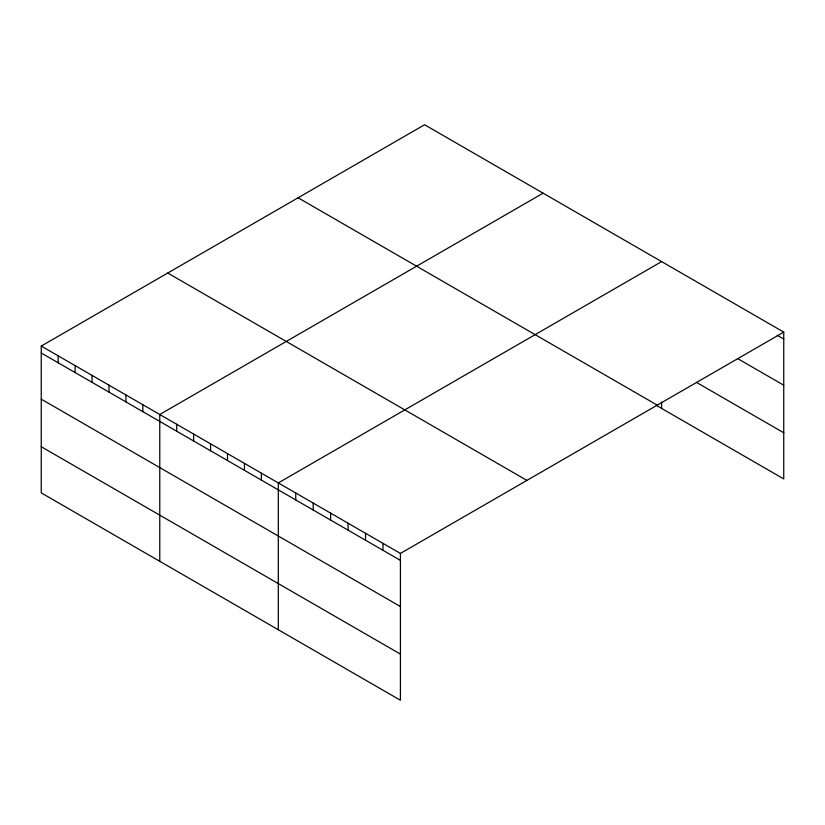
<?xml version="1.0" encoding="UTF-8"?>
<svg xmlns="http://www.w3.org/2000/svg" width="825" height="825" viewBox="0 0 825 825"><rect width="100%" height="100%" fill="white"/><g stroke="black" fill="none" stroke-linecap="round" stroke-linejoin="round"><path stroke-width="1.24" d="M783.75 332.114L424.586 124.75L41.25 346.067L41.25 492.886L400.414 700.25L400.414 553.431L783.75 332.114L783.75 478.933L656.339 405.374M543.108 193.174L159.772 414.49L159.772 561.32M661.629 261.608L278.303 482.924L278.303 629.753M777.212 335.28L783.75 339.054M737.952 358.772L783.75 385.213M696.527 382.418L783.75 432.774M298.083 197.783L657.247 405.147M167.753 273.034L526.917 480.397M41.25 346.067L400.414 553.431M41.25 353.007L400.414 560.371M41.25 399.166L400.414 606.53M41.25 446.727L400.414 654.091M661.629 402.022L661.629 408.437M382.975 543.355L382.975 550.296M365.527 533.28L365.527 540.22M348.078 523.215L348.078 530.155M330.639 513.14L330.639 520.08M313.191 503.064L313.191 510.005M295.742 492.999L295.742 499.94M261.37 473.148L261.37 480.088M244.437 463.372L244.437 470.312M227.504 453.595L227.504 460.536M210.571 443.819L210.571 450.759M193.638 434.043L193.638 440.983M176.705 424.267L176.705 431.207M142.838 404.714L142.838 411.654M125.916 394.938L125.916 401.878M108.983 385.162L108.983 392.102M92.049 375.385L92.049 382.326M75.116 365.609L75.116 372.56M58.183 355.843L58.183 362.783"/></g></svg>
